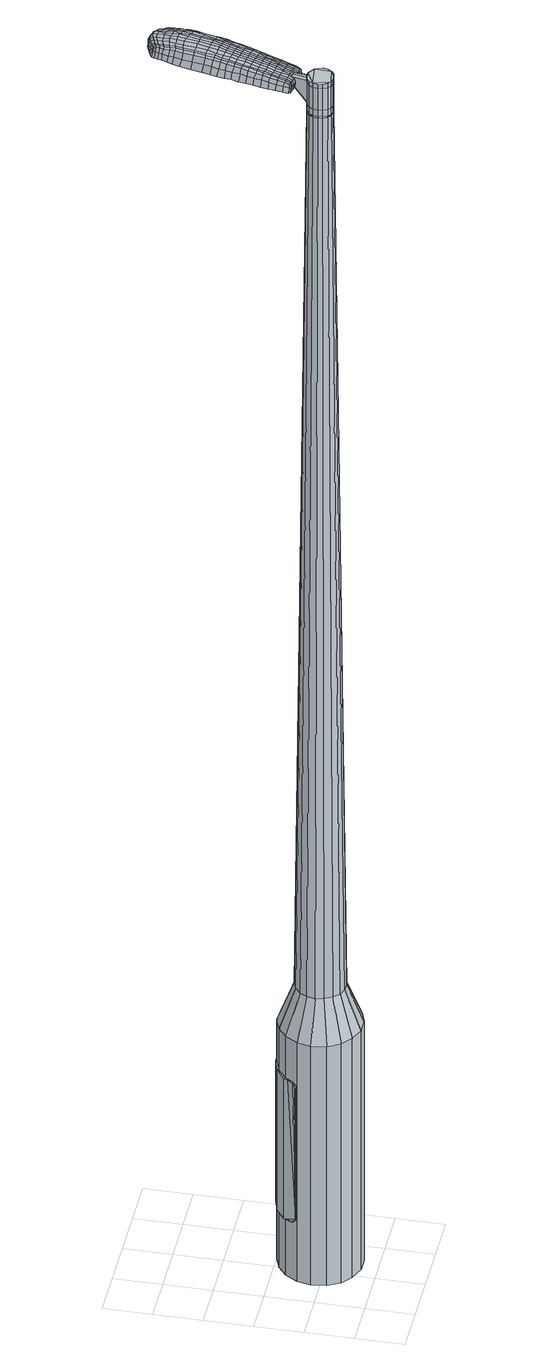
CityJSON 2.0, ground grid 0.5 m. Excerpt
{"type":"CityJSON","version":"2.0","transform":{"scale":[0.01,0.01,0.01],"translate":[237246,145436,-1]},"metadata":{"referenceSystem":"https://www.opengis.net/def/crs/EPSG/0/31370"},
"CityObjects":{
"object1":{"type":"GenericCityObject","attributes":{"cluster":592,"mean_distance_to_centroid":0.269,"new_centroid_x":237246.72,"new_centroid_y":145436.56,"mean_distance_to_camera":15.24,"H1":14.13,"H2":14.34,"Z_final":116.81,"cluster2":54,"proj_x":237250.79,"proj_y":145437.37,"id_line":13826,"bearing_l":168.79,"distance":4.15,"orientation":"right","G_obj":78.79},"geometry":[{"type":"MultiSurface","lod":"2","boundaries":[[[0,1,2,3]],[[1,4,5,2]],[[4,6,7,5]],[[6,8,9,7]],[[8,10,11,9]],[[10,12,13,11]],[[12,14,15,13]],[[14,16,17,15]],[[16,18,19,17]],[[18,20,21,19]],[[20,22,23,21]],[[22,24,25,23]],[[24,26,27,25]],[[26,28,29,27]],[[28,30,31,29]],[[30,32,33,31]],[[32,34,35,33]],[[34,0,3,35]],[[36,37,38,39]],[[38,40,41,42]],[[41,43,42]],[[42,44,45,46]],[[45,47,46]],[[46,48,49,50]],[[49,51,50]],[[42,46,50,38]],[[50,52,39,38]],[[53,36,39]],[[2,5,7,35]],[[7,9,11,15]],[[11,13,15]],[[15,17,19,23]],[[19,21,23]],[[23,25,27,31]],[[27,29,31]],[[15,23,31,7]],[[31,33,35,7]],[[3,2,35]],[[1,0,54,55]],[[0,34,56,54]],[[34,32,57,56]],[[32,30,58,57]],[[30,28,59,58]],[[28,26,60,59]],[[26,24,61,60]],[[24,22,62,61]],[[22,20,63,62]],[[20,18,64,63]],[[18,16,65,64]],[[16,14,66,65]],[[14,12,67,66]],[[12,10,68,67]],[[10,8,69,68]],[[8,6,70,69]],[[6,4,71,70]],[[4,1,55,71]],[[55,54,72,73]],[[54,56,74,72]],[[56,57,75,74]],[[57,58,76,75]],[[58,59,77,76]],[[59,60,78,77]],[[60,61,79,78]],[[61,62,80,79]],[[62,63,81,80]],[[63,64,82,81]],[[64,65,83,82]],[[65,66,84,83]],[[66,67,85,84]],[[67,68,86,85]],[[68,69,87,86]],[[69,70,88,87]],[[70,71,89,88]],[[71,55,73,89]],[[90,91,92,73]],[[74,93,91,90]],[[94,95,93,74]],[[96,97,95,94]],[[77,98,97,96]],[[78,99,98,77]],[[79,100,99,78]],[[101,102,100,79]],[[103,104,102,101]],[[82,105,104,103]],[[83,106,105,82]],[[107,108,106,83]],[[85,109,108,107]],[[110,111,109,85]],[[112,113,111,110]],[[88,114,113,112]],[[115,116,114,88]],[[73,92,116,115]],[[117,118,119,120]],[[121,117,120,122]],[[123,121,122,124]],[[125,123,124,126]],[[127,125,126,128]],[[129,127,128,130]],[[131,129,130,132]],[[133,131,132,134]],[[135,133,134,136]],[[137,135,136,138]],[[139,137,138,140]],[[141,139,140,142]],[[143,141,142,144]],[[145,143,144,146]],[[147,145,146,148]],[[149,147,148,150]],[[72,90,73]],[[72,74,90]],[[75,94,74]],[[75,76,96,94]],[[76,77,96]],[[80,101,79]],[[80,81,103,101]],[[81,82,103]],[[84,107,83]],[[84,85,107]],[[86,110,85]],[[86,87,112,110]],[[87,88,112]],[[89,115,88]],[[89,73,115]],[[151,92,91]],[[152,116,92]],[[152,114,116]],[[153,113,114]],[[153,154,111,113]],[[154,109,111]],[[155,108,109]],[[155,106,108]],[[156,104,105]],[[156,157,102,104]],[[157,100,102]],[[158,97,98]],[[158,159,95,97]],[[159,93,95]],[[151,91,93]],[[39,52,149,160]],[[92,151,161,150]],[[53,39,160,118]],[[151,93,119,161]],[[36,53,118,117]],[[93,159,120,119]],[[37,36,117,121]],[[159,158,122,120]],[[38,37,121,123]],[[158,98,124,122]],[[40,38,123,125]],[[98,99,126,124]],[[41,40,125,127]],[[99,100,128,126]],[[43,41,127,129]],[[100,157,130,128]],[[42,43,129,131]],[[157,156,132,130]],[[44,42,131,133]],[[156,105,134,132]],[[45,44,133,135]],[[105,106,136,134]],[[47,45,135,137]],[[106,155,138,136]],[[46,47,137,139]],[[155,109,140,138]],[[48,46,139,141]],[[109,154,142,140]],[[49,48,141,143]],[[154,153,144,142]],[[51,49,143,145]],[[153,114,146,144]],[[50,51,145,147]],[[114,152,148,146]],[[52,50,147,149]],[[152,92,150,148]],[[149,150,162,163]],[[150,161,164,162]],[[161,119,165,164]],[[119,118,166,165]],[[118,160,167,166]],[[160,149,163,167]],[[168,169,170,171]],[[172,168,171,173]],[[168,172,174,175]],[[169,168,175,176]],[[177,178,179,180]],[[181,177,180,182]],[[177,181,183,184]],[[178,177,184,185]],[[186,187,188,189]],[[190,186,189,191]],[[186,190,192,193]],[[187,186,193,194]],[[195,196,197,198]],[[199,195,198,200]],[[195,199,201,202]],[[196,195,202,203]],[[204,205,206,207]],[[208,204,207,209]],[[204,208,210,211]],[[205,204,211,212]],[[213,214,215,216]],[[217,213,216,218]],[[213,217,219,220]],[[214,213,220,221]],[[222,223,224,225]],[[214,222,225,215]],[[222,214,221,226]],[[223,222,226,227]],[[228,229,230,231]],[[223,228,231,224]],[[228,223,227,232]],[[229,228,232,233]],[[234,172,173,235]],[[229,234,235,230]],[[234,229,233,236]],[[172,234,236,174]],[[237,238,239,240]],[[241,237,240,242]],[[237,241,243,244]],[[238,237,244,245]],[[246,247,248,249]],[[238,246,249,239]],[[246,238,245,250]],[[247,246,250,251]],[[252,253,254,255]],[[247,252,255,248]],[[252,247,251,256]],[[253,252,256,257]],[[258,259,260,261]],[[253,258,261,254]],[[258,253,257,262]],[[259,258,262,263]],[[264,169,176,265]],[[259,264,265,260]],[[264,259,263,266]],[[169,264,266,170]],[[267,268,269,270]],[[271,267,270,272]],[[267,271,273,274]],[[268,267,274,275]],[[276,277,278,279]],[[268,276,279,269]],[[276,268,275,280]],[[277,276,280,281]],[[282,283,284,285]],[[277,282,285,278]],[[282,277,281,286]],[[283,282,286,287]],[[288,181,182,289]],[[283,288,289,284]],[[288,283,287,290]],[[181,288,290,183]],[[291,292,293,294]],[[295,291,294,296]],[[291,295,297,298]],[[292,291,298,299]],[[300,301,302,303]],[[292,300,303,293]],[[300,292,299,304]],[[301,300,304,305]],[[306,307,308,309]],[[301,306,309,302]],[[306,301,305,310]],[[307,306,310,311]],[[312,313,314,315]],[[307,312,315,308]],[[312,307,311,316]],[[313,312,316,317]],[[318,178,185,319]],[[313,318,319,314]],[[318,313,317,320]],[[178,318,320,179]],[[321,207,206,322]],[[323,321,322,324]],[[321,323,325,326]],[[207,321,326,209]],[[327,323,324,328]],[[329,327,328,330]],[[327,329,331,332]],[[323,327,332,325]],[[333,329,330,334]],[[335,333,334,336]],[[333,335,337,338]],[[329,333,338,331]],[[339,335,336,340]],[[341,339,340,342]],[[339,341,343,344]],[[335,339,344,337]],[[345,341,342,346]],[[196,345,346,197]],[[345,196,203,347]],[[341,345,347,343]],[[348,349,194,193]],[[350,348,193,192]],[[348,350,351,352]],[[349,348,352,353]],[[354,355,353,352]],[[356,354,352,351]],[[354,356,357,358]],[[355,354,358,359]],[[360,361,359,358]],[[362,360,358,357]],[[360,362,363,364]],[[361,360,364,365]],[[366,367,365,364]],[[368,366,364,363]],[[366,368,201,199]],[[367,366,199,200]],[[369,370,371,372]],[[271,369,372,273]],[[369,271,272,373]],[[370,369,373,374]],[[375,190,191,376]],[[370,375,376,371]],[[375,370,374,377]],[[190,375,377,192]],[[378,379,380,381]],[[217,378,381,219]],[[378,217,218,382]],[[379,378,382,383]],[[384,385,386,387]],[[379,384,387,380]],[[384,379,383,388]],[[385,384,388,389]],[[390,187,194,391]],[[385,390,391,386]],[[390,385,389,392]],[[187,390,392,188]],[[393,394,395,396]],[[175,393,396,176]],[[393,175,174,397]],[[394,393,397,398]],[[399,400,401,402]],[[394,399,402,395]],[[399,394,398,403]],[[400,399,403,404]],[[405,198,197,406]],[[400,405,406,401]],[[405,400,404,407]],[[198,405,407,200]],[[408,409,410,411]],[[180,408,411,182]],[[408,180,179,412]],[[409,408,412,413]],[[414,202,201,415]],[[409,414,415,410]],[[414,409,413,416]],[[202,414,416,203]],[[417,418,419,420]],[[295,417,420,297]],[[417,295,296,421]],[[418,417,421,422]],[[423,208,209,424]],[[418,423,424,419]],[[423,418,422,425]],[[208,423,425,210]],[[426,427,428,429]],[[241,426,429,243]],[[426,241,242,430]],[[427,426,430,431]],[[432,433,434,435]],[[427,432,435,428]],[[432,427,431,436]],[[433,432,436,437]],[[438,205,212,439]],[[433,438,439,434]],[[438,433,437,440]],[[205,438,440,206]],[[441,442,431,430]],[[240,441,430,242]],[[441,240,239,443]],[[442,441,443,444]],[[445,446,437,436]],[[442,445,436,431]],[[445,442,444,447]],[[446,445,447,448]],[[449,322,206,440]],[[446,449,440,437]],[[449,446,448,450]],[[322,449,450,324]],[[451,452,453,454]],[[298,451,454,299]],[[451,298,297,420]],[[452,451,420,419]],[[455,326,325,456]],[[452,455,456,453]],[[455,452,419,424]],[[326,455,424,209]],[[457,458,444,443]],[[249,457,443,239]],[[457,249,248,459]],[[458,457,459,460]],[[461,462,448,447]],[[458,461,447,444]],[[461,458,460,463]],[[462,461,463,464]],[[465,328,324,450]],[[462,465,450,448]],[[465,462,464,466]],[[328,465,466,330]],[[467,468,469,470]],[[304,467,470,305]],[[467,304,299,454]],[[468,467,454,453]],[[471,332,331,472]],[[468,471,472,469]],[[471,468,453,456]],[[332,471,456,325]],[[473,474,460,459]],[[255,473,459,248]],[[473,255,254,475]],[[474,473,475,476]],[[477,478,464,463]],[[474,477,463,460]],[[477,474,476,479]],[[478,477,479,480]],[[481,334,330,466]],[[478,481,466,464]],[[481,478,480,482]],[[334,481,482,336]],[[483,484,485,486]],[[310,483,486,311]],[[483,310,305,470]],[[484,483,470,469]],[[487,338,337,488]],[[484,487,488,485]],[[487,484,469,472]],[[338,487,472,331]],[[489,490,476,475]],[[261,489,475,254]],[[489,261,260,491]],[[490,489,491,492]],[[493,494,480,479]],[[490,493,479,476]],[[493,490,492,495]],[[494,493,495,496]],[[497,340,336,482]],[[494,497,482,480]],[[497,494,496,498]],[[340,497,498,342]],[[499,500,501,502]],[[316,499,502,317]],[[499,316,311,486]],[[500,499,486,485]],[[503,344,343,504]],[[500,503,504,501]],[[503,500,485,488]],[[344,503,488,337]],[[505,506,492,491]],[[265,505,491,260]],[[505,265,176,396]],[[506,505,396,395]],[[507,508,496,495]],[[506,507,495,492]],[[507,506,395,402]],[[508,507,402,401]],[[509,346,342,498]],[[508,509,498,496]],[[509,508,401,406]],[[346,509,406,197]],[[510,511,413,412]],[[320,510,412,179]],[[510,320,317,502]],[[511,510,502,501]],[[512,347,203,416]],[[511,512,416,413]],[[512,511,501,504]],[[347,512,504,343]],[[513,514,374,373]],[[270,513,373,272]],[[513,270,269,515]],[[514,513,515,516]],[[517,350,192,377]],[[514,517,377,374]],[[517,514,516,518]],[[350,517,518,351]],[[519,520,521,522]],[[220,519,522,221]],[[519,220,219,381]],[[520,519,381,380]],[[523,524,525,526]],[[520,523,526,521]],[[523,520,380,387]],[[524,523,387,386]],[[527,349,353,528]],[[524,527,528,525]],[[527,524,386,391]],[[349,527,391,194]],[[529,530,516,515]],[[279,529,515,269]],[[529,279,278,531]],[[530,529,531,532]],[[533,356,351,518]],[[530,533,518,516]],[[533,530,532,534]],[[356,533,534,357]],[[535,536,537,538]],[[226,535,538,227]],[[535,226,221,522]],[[536,535,522,521]],[[539,540,541,542]],[[536,539,542,537]],[[539,536,521,526]],[[540,539,526,525]],[[543,355,359,544]],[[540,543,544,541]],[[543,540,525,528]],[[355,543,528,353]],[[545,546,532,531]],[[285,545,531,278]],[[545,285,284,547]],[[546,545,547,548]],[[549,362,357,534]],[[546,549,534,532]],[[549,546,548,550]],[[362,549,550,363]],[[551,552,553,554]],[[232,551,554,233]],[[551,232,227,538]],[[552,551,538,537]],[[555,556,557,558]],[[552,555,558,553]],[[555,552,537,542]],[[556,555,542,541]],[[559,361,365,560]],[[556,559,560,557]],[[559,556,541,544]],[[361,559,544,359]],[[561,562,548,547]],[[289,561,547,284]],[[561,289,182,411]],[[562,561,411,410]],[[563,368,363,550]],[[562,563,550,548]],[[563,562,410,415]],[[368,563,415,201]],[[564,565,398,397]],[[236,564,397,174]],[[564,236,233,554]],[[565,564,554,553]],[[566,567,404,403]],[[565,566,403,398]],[[566,565,553,558]],[[567,566,558,557]],[[568,367,200,407]],[[567,568,407,404]],[[568,567,557,560]],[[367,568,560,365]],[[569,570,571,572]],[[572,571,573,574]],[[575,573,571,576]],[[576,571,570,577]],[[578,579,580,581]],[[581,580,582,583]],[[584,582,580,585]],[[585,580,579,586]],[[587,588,589,590]],[[590,589,591,592]],[[593,591,589,594]],[[594,589,588,595]],[[596,597,598,599]],[[599,598,600,601]],[[602,600,598,603]],[[603,598,597,604]],[[605,606,607,608]],[[608,607,609,610]],[[611,609,607,612]],[[612,607,606,613]],[[614,615,616,617]],[[617,616,618,619]],[[620,618,616,621]],[[621,616,615,622]],[[623,624,625,626]],[[626,625,615,614]],[[622,615,625,627]],[[627,625,624,628]],[[629,630,631,632]],[[632,631,624,623]],[[628,624,631,633]],[[633,631,630,634]],[[574,573,635,636]],[[636,635,630,629]],[[634,630,635,637]],[[637,635,573,575]],[[638,639,640,641]],[[641,640,642,643]],[[644,642,640,645]],[[645,640,639,646]],[[647,648,649,650]],[[650,649,639,638]],[[646,639,649,651]],[[651,649,648,652]],[[653,654,655,656]],[[656,655,648,647]],[[652,648,655,657]],[[657,655,654,658]],[[659,660,661,662]],[[662,661,654,653]],[[658,654,661,663]],[[663,661,660,664]],[[577,570,665,666]],[[666,665,660,659]],[[664,660,665,667]],[[667,665,570,569]],[[668,669,670,671]],[[671,670,672,673]],[[674,672,670,675]],[[675,670,669,676]],[[677,678,679,680]],[[680,679,669,668]],[[676,669,679,681]],[[681,679,678,682]],[[683,684,685,686]],[[686,685,678,677]],[[682,678,685,687]],[[687,685,684,688]],[[583,582,689,690]],[[690,689,684,683]],[[688,684,689,691]],[[691,689,582,584]],[[692,693,694,695]],[[695,694,696,697]],[[698,696,694,699]],[[699,694,693,700]],[[701,702,703,704]],[[704,703,693,692]],[[700,693,703,705]],[[705,703,702,706]],[[707,708,709,710]],[[710,709,702,701]],[[706,702,709,711]],[[711,709,708,712]],[[713,714,715,716]],[[716,715,708,707]],[[712,708,715,717]],[[717,715,714,718]],[[586,579,719,720]],[[720,719,714,713]],[[718,714,719,721]],[[721,719,579,578]],[[605,608,722,723]],[[723,722,724,725]],[[726,724,722,727]],[[727,722,608,610]],[[725,724,728,729]],[[729,728,730,731]],[[732,730,728,733]],[[733,728,724,726]],[[731,730,734,735]],[[735,734,736,737]],[[738,736,734,739]],[[739,734,730,732]],[[737,736,740,741]],[[741,740,742,743]],[[744,742,740,745]],[[745,740,736,738]],[[743,742,746,747]],[[747,746,597,596]],[[604,597,746,748]],[[748,746,742,744]],[[595,749,750,594]],[[594,750,751,593]],[[752,751,750,753]],[[753,750,749,754]],[[754,755,756,753]],[[753,756,757,752]],[[758,757,756,759]],[[759,756,755,760]],[[760,761,762,759]],[[759,762,763,758]],[[764,763,762,765]],[[765,762,761,766]],[[766,767,768,765]],[[765,768,769,764]],[[602,769,768,600]],[[600,768,767,601]],[[770,771,772,773]],[[773,772,672,674]],[[673,672,772,774]],[[774,772,771,775]],[[592,591,776,777]],[[777,776,771,770]],[[775,771,776,778]],[[778,776,591,593]],[[779,780,781,782]],[[782,781,618,620]],[[619,618,781,783]],[[783,781,780,784]],[[785,786,787,788]],[[788,787,780,779]],[[784,780,787,789]],[[789,787,786,790]],[[595,588,791,792]],[[792,791,786,785]],[[790,786,791,793]],[[793,791,588,587]],[[794,795,796,797]],[[797,796,576,577]],[[575,576,796,798]],[[798,796,795,799]],[[800,801,802,803]],[[803,802,795,794]],[[799,795,802,804]],[[804,802,801,805]],[[596,599,806,807]],[[807,806,801,800]],[[805,801,806,808]],[[808,806,599,601]],[[809,810,811,812]],[[812,811,581,583]],[[578,581,811,813]],[[813,811,810,814]],[[602,603,815,816]],[[816,815,810,809]],[[814,810,815,817]],[[817,815,603,604]],[[818,819,820,821]],[[821,820,696,698]],[[697,696,820,822]],[[822,820,819,823]],[[610,609,824,825]],[[825,824,819,818]],[[823,819,824,826]],[[826,824,609,611]],[[827,828,829,644]],[[829,642,644]],[[643,642,829,830]],[[830,829,828,831]],[[832,833,834,835]],[[835,834,828,827]],[[831,828,834,836]],[[836,834,833,837]],[[613,606,838,839]],[[839,838,833,832]],[[837,833,838,840]],[[840,838,606,605]],[[831,841,842,830]],[[830,842,641,643]],[[638,641,842,843]],[[843,842,841,844]],[[837,845,846,836]],[[836,846,841,831]],[[844,841,846,847]],[[847,846,845,848]],[[605,723,849,840]],[[840,849,845,837]],[[848,845,849,850]],[[850,849,723,725]],[[851,852,853,854]],[[854,853,699,700]],[[698,699,853,821]],[[821,853,852,818]],[[726,727,855,856]],[[856,855,852,851]],[[818,852,855,825]],[[825,855,727,610]],[[844,857,858,843]],[[843,858,650,638]],[[647,650,858,859]],[[859,858,857,860]],[[848,861,862,847]],[[847,862,857,844]],[[860,857,862,863]],[[863,862,861,864]],[[725,729,865,850]],[[850,865,861,848]],[[864,861,865,866]],[[866,865,729,731]],[[867,868,869,870]],[[870,869,705,706]],[[700,705,869,854]],[[854,869,868,851]],[[732,733,871,872]],[[872,871,868,867]],[[851,868,871,856]],[[856,871,733,726]],[[860,873,874,859]],[[859,874,656,647]],[[653,656,874,875]],[[875,874,873,876]],[[864,877,878,863]],[[863,878,873,860]],[[876,873,878,879]],[[879,878,877,880]],[[731,735,881,866]],[[866,881,877,864]],[[880,877,881,882]],[[882,881,735,737]],[[883,884,885,886]],[[886,885,711,712]],[[706,711,885,870]],[[870,885,884,867]],[[738,739,887,888]],[[888,887,884,883]],[[867,884,887,872]],[[872,887,739,732]],[[876,889,890,875]],[[875,890,662,653]],[[659,662,890,891]],[[891,890,889,892]],[[880,893,894,879]],[[879,894,889,876]],[[892,889,894,895]],[[895,894,893,896]],[[737,741,897,882]],[[882,897,893,880]],[[896,893,897,898]],[[898,897,741,743]],[[899,900,901,902]],[[902,901,717,718]],[[712,717,901,886]],[[886,901,900,883]],[[744,745,903,904]],[[904,903,900,899]],[[883,900,903,888]],[[888,903,745,738]],[[892,905,906,891]],[[891,906,666,659]],[[577,666,906,797]],[[797,906,905,794]],[[896,907,908,895]],[[895,908,905,892]],[[794,905,908,803]],[[803,908,907,800]],[[743,747,909,898]],[[898,909,907,896]],[[800,907,909,807]],[[807,909,747,596]],[[814,910,911,813]],[[813,911,721,578]],[[718,721,911,902]],[[902,911,910,899]],[[604,748,912,817]],[[817,912,910,814]],[[899,910,912,904]],[[904,912,748,744]],[[775,913,914,774]],[[774,914,671,673]],[[668,671,914,915]],[[915,914,913,916]],[[593,751,917,778]],[[778,917,913,775]],[[916,913,917,918]],[[918,917,751,752]],[[919,920,921,922]],[[922,921,621,622]],[[620,621,921,782]],[[782,921,920,779]],[[923,924,925,926]],[[926,925,920,919]],[[779,920,925,788]],[[788,925,924,785]],[[754,749,927,928]],[[928,927,924,923]],[[785,924,927,792]],[[792,927,749,595]],[[916,929,930,915]],[[915,930,680,668]],[[677,680,930,931]],[[931,930,929,932]],[[752,757,933,918]],[[918,933,929,916]],[[932,929,933,934]],[[934,933,757,758]],[[935,936,937,938]],[[938,937,627,628]],[[622,627,937,922]],[[922,937,936,919]],[[939,940,941,942]],[[942,941,936,935]],[[919,936,941,926]],[[926,941,940,923]],[[760,755,943,944]],[[944,943,940,939]],[[923,940,943,928]],[[928,943,755,754]],[[932,945,946,931]],[[931,946,686,677]],[[683,686,946,947]],[[947,946,945,948]],[[758,763,949,934]],[[934,949,945,932]],[[948,945,949,950]],[[950,949,763,764]],[[951,952,953,954]],[[954,953,633,634]],[[628,633,953,938]],[[938,953,952,935]],[[955,956,957,958]],[[958,957,952,951]],[[935,952,957,942]],[[942,957,956,939]],[[766,761,959,960]],[[960,959,956,955]],[[939,956,959,944]],[[944,959,761,760]],[[948,961,962,947]],[[947,962,690,683]],[[583,690,962,812]],[[812,962,961,809]],[[764,769,963,950]],[[950,963,961,948]],[[809,961,963,816]],[[816,963,769,602]],[[799,964,965,798]],[[798,965,637,575]],[[634,637,965,954]],[[954,965,964,951]],[[805,966,967,804]],[[804,967,964,799]],[[951,964,967,958]],[[958,967,966,955]],[[601,767,968,808]],[[808,968,966,805]],[[955,966,968,960]],[[960,968,767,766]],[[569,572,171,170]],[[572,574,173,171]],[[584,585,184,183]],[[585,586,185,184]],[[587,590,189,188]],[[590,592,191,189]],[[611,612,211,210]],[[612,613,212,211]],[[614,617,216,215]],[[617,619,218,216]],[[623,626,225,224]],[[626,614,215,225]],[[629,632,231,230]],[[632,623,224,231]],[[574,636,235,173]],[[636,629,230,235]],[[644,645,244,243]],[[645,646,245,244]],[[646,651,250,245]],[[651,652,251,250]],[[652,657,256,251]],[[657,658,257,256]],[[658,663,262,257]],[[663,664,263,262]],[[664,667,266,263]],[[667,569,170,266]],[[674,675,274,273]],[[675,676,275,274]],[[676,681,280,275]],[[681,682,281,280]],[[682,687,286,281]],[[687,688,287,286]],[[688,691,290,287]],[[691,584,183,290]],[[692,695,294,293]],[[695,697,296,294]],[[701,704,303,302]],[[704,692,293,303]],[[707,710,309,308]],[[710,701,302,309]],[[713,716,315,314]],[[716,707,308,315]],[[586,720,319,185]],[[720,713,314,319]],[[770,773,372,371]],[[773,674,273,372]],[[592,777,376,191]],[[777,770,371,376]],[[619,783,382,218]],[[783,784,383,382]],[[784,789,388,383]],[[789,790,389,388]],[[790,793,392,389]],[[793,587,188,392]],[[697,822,421,296]],[[822,823,422,421]],[[823,826,425,422]],[[826,611,210,425]],[[827,644,429,428]],[[644,243,429]],[[832,835,435,434]],[[835,827,428,435]],[[613,839,439,212]],[[839,832,434,439]],[[969,970,971,972]],[[973,974,972,971]],[[975,976,977,978]],[[979,980,981,982]],[[970,983,984,971]],[[985,973,971,984]],[[986,975,978,987]],[[988,989,980,979]],[[983,990,991,984]],[[991,992,985,984]],[[993,986,987,994]],[[995,989,988,996]],[[990,997,998,991]],[[998,999,992,991]],[[1000,993,994,1001]],[[1002,995,996,1003]],[[1004,1005,1006,1007]],[[1008,1009,1005,1004]],[[1008,1010,1011,1009]],[[1010,1012,1013,1011]],[[1014,1015,1016,1017]],[[1018,1019,1015,1014]],[[1020,1021,1019,1018]],[[1022,1023,1021,1020]],[[1017,1006,1005,1014]],[[1014,1005,1009,1018]],[[1009,1011,1020,1018]],[[1011,1013,1022,1020]],[[978,977,974,973]],[[987,978,973,985]],[[992,994,987,985]],[[999,1001,994,992]],[[979,982,976,975]],[[988,979,975,986]],[[996,988,986,993]],[[1003,996,993,1000]],[[980,1004,1007,981]],[[989,1008,1004,980]],[[1010,1008,989,995]],[[1012,1010,995,1002]],[[1024,1025,1026,1027]],[[1026,1028,1029,1030]],[[1026,1030,1031,1032]],[[1026,1032,1027]],[[1033,1024,1027,1034]],[[1035,1034,1027,1036]],[[1037,1036,1027]],[[1038,1026,1025,1039]],[[1040,1038,1039,1041]],[[1042,1040,1041,1043]],[[1044,1042,1043,1045]],[[1046,1044,1045,1047]],[[1047,1048,1049,1050]],[[1047,1050,1051,1052]],[[1047,1052,1053,1054]],[[1053,1055,1056,1057]],[[1053,1057,1058,1059]],[[1053,1059,1054]],[[1047,1054,1046]],[[1060,1061,1025,1024]],[[1062,1063,1028,1026]],[[1064,1065,1037,1027]],[[1061,1066,1039,1025]],[[1067,1062,1026,1038]],[[1066,1068,1041,1039]],[[1069,1067,1038,1040]],[[1068,1070,1043,1041]],[[1071,1069,1040,1042]],[[1070,1072,1045,1043]],[[1073,1071,1042,1044]],[[1072,1074,1047,1045]],[[1075,1073,1044,1046]],[[1074,1076,1048,1047]],[[1077,1078,1055,1053]],[[1079,1075,1046,1054]],[[1049,1048,1076,1080]],[[1050,1049,1080,1081]],[[1051,1050,1081,1082]],[[1052,1051,1082,1083]],[[1053,1052,1083,1077]],[[1084,1060,1024,1033]],[[1085,1084,1033,1034]],[[1086,1085,1034,1035]],[[1087,1086,1035,1036]],[[1065,1087,1036,1037]],[[1029,1028,1063,1088]],[[1056,1055,1078,1089]],[[1030,1029,1088,1090]],[[1031,1030,1090,1091]],[[1032,1031,1091,1092]],[[1027,1032,1092,1064]],[[1057,1056,1089,1093]],[[1058,1057,1093,1094]],[[1059,1058,1094,1095]],[[1054,1059,1095,1079]]]}]}
},
"vertices":[
[79,99,384],[92,94,384],[92,94,96],[79,99,96],[103,84,384],[103,84,96],[110,71,384],[110,71,96],[113,57,384],[113,57,96],[110,43,384],[110,43,96],[102,30,384],[102,30,96],[91,21,384],[91,21,96],[77,16,384],[77,16,96],[62,16,384],[62,16,96],[48,22,384],[48,22,96],[37,31,384],[37,31,96],[30,44,384],[30,44,96],[28,59,384],[28,59,96],[31,73,384],[31,73,96],[39,86,384],[39,86,96],[50,95,384],[50,95,96],[64,100,384],[64,100,96],[64,70,1524],[60,67,1524],[58,63,1524],[73,71,1524],[57,58,1524],[58,54,1524],[63,46,1524],[60,49,1524],[68,45,1524],[72,45,1524],[80,49,1524],[77,46,1524],[83,53,1524],[84,58,1524],[81,66,1524],[83,62,1524],[77,69,1524],[68,71,1524],[75,83,429],[83,79,429],[66,83,429],[58,80,429],[51,74,429],[47,67,429],[45,58,429],[47,50,429],[51,42,429],[57,36,429],[65,33,429],[74,33,429],[82,36,429],[89,41,429],[94,49,429],[96,57,429],[94,66,429],[90,74,429],[73,71,1483],[77,69,1483],[68,71,1483],[64,70,1483],[60,67,1483],[58,63,1483],[57,58,1483],[58,54,1483],[60,49,1483],[63,46,1483],[68,45,1483],[72,45,1483],[77,46,1483],[80,49,1483],[83,53,1483],[84,58,1483],[83,62,1483],[81,66,1483],[73,70,1483],[73,70,1485],[77,69,1485],[68,71,1485],[64,69,1483],[64,69,1485],[61,66,1483],[61,66,1485],[58,63,1485],[57,58,1485],[58,54,1485],[60,50,1483],[60,50,1485],[64,47,1483],[64,47,1485],[68,45,1485],[72,45,1485],[77,47,1483],[77,47,1485],[80,49,1485],[82,53,1483],[82,53,1485],[83,58,1483],[83,58,1485],[83,62,1485],[80,66,1483],[80,66,1485],[64,70,1519],[68,71,1519],[68,71,1493],[64,70,1493],[60,67,1519],[60,67,1493],[58,63,1519],[58,63,1493],[57,58,1519],[57,58,1493],[58,54,1519],[58,54,1493],[60,49,1519],[60,49,1493],[63,46,1519],[63,46,1493],[68,45,1519],[68,45,1493],[72,45,1519],[72,45,1493],[77,46,1519],[77,46,1493],[80,49,1519],[80,49,1493],[83,53,1519],[83,53,1493],[84,58,1519],[84,58,1493],[83,62,1519],[83,62,1493],[81,66,1519],[81,66,1493],[77,69,1519],[77,69,1493],[73,71,1485],[81,66,1485],[84,58,1485],[83,53,1485],[77,46,1485],[63,46,1485],[60,49,1485],[60,67,1485],[64,70,1485],[73,71,1519],[73,71,1493],[80,89,1513],[80,89,1518],[77,89,1513],[73,90,1513],[73,90,1518],[77,89,1518],[110,158,1519],[108,151,1518],[110,152,1509],[112,159,1510],[112,167,1519],[114,168,1510],[110,166,1526],[108,158,1525],[107,151,1525],[72,166,1519],[71,159,1518],[73,158,1525],[74,165,1525],[74,174,1519],[75,173,1526],[73,176,1510],[71,168,1510],[70,161,1509],[104,235,1519],[107,234,1519],[108,235,1513],[104,235,1513],[100,234,1519],[100,235,1513],[99,233,1524],[104,233,1524],[107,232,1524],[90,162,1530],[88,155,1529],[91,154,1529],[93,161,1530],[91,171,1531],[95,170,1531],[88,171,1530],[86,163,1530],[85,155,1529],[74,83,1512],[77,82,1512],[77,83,1517],[74,84,1517],[71,83,1512],[72,84,1517],[71,84,1506],[74,84,1506],[77,83,1506],[120,217,1519],[120,213,1519],[122,214,1512],[122,217,1512],[120,219,1518],[122,220,1512],[119,219,1522],[119,217,1523],[119,213,1524],[120,209,1519],[119,203,1519],[121,204,1512],[121,209,1512],[118,208,1524],[118,203,1525],[118,197,1519],[117,189,1519],[118,190,1511],[120,198,1511],[117,197,1526],[115,189,1526],[115,178,1519],[116,179,1510],[113,178,1526],[92,87,1513],[94,94,1513],[92,94,1518],[90,86,1517],[90,81,1512],[89,82,1516],[91,82,1506],[93,87,1507],[95,95,1507],[96,101,1514],[97,109,1515],[96,108,1520],[94,101,1519],[97,102,1507],[99,109,1507],[99,116,1515],[101,123,1516],[100,122,1522],[98,115,1521],[101,117,1508],[103,124,1508],[103,130,1517],[105,137,1517],[103,137,1524],[101,130,1523],[105,131,1508],[107,138,1509],[107,144,1518],[105,144,1524],[108,145,1509],[85,224,1519],[84,221,1519],[86,221,1524],[87,224,1523],[87,227,1518],[87,226,1522],[85,228,1512],[84,226,1512],[83,222,1512],[83,217,1519],[81,211,1519],[83,210,1525],[84,216,1524],[82,218,1512],[80,212,1512],[80,205,1519],[78,197,1519],[79,196,1526],[81,204,1526],[79,207,1511],[77,199,1511],[76,186,1519],[77,185,1526],[75,188,1510],[62,93,1513],[63,100,1513],[62,101,1507],[61,94,1507],[62,87,1512],[61,88,1506],[62,88,1516],[63,92,1517],[64,99,1518],[64,108,1514],[65,115,1515],[64,116,1507],[63,109,1507],[65,107,1519],[66,114,1520],[66,123,1515],[67,130,1516],[66,131,1508],[65,124,1508],[67,121,1521],[68,129,1522],[68,137,1517],[69,145,1517],[68,146,1509],[67,139,1508],[69,136,1523],[70,143,1524],[70,152,1518],[69,153,1509],[72,151,1524],[75,89,1519],[78,89,1519],[77,96,1520],[79,96,1520],[74,97,1520],[73,90,1519],[78,104,1522],[81,103,1522],[80,111,1523],[82,110,1523],[77,112,1523],[75,104,1521],[81,118,1524],[84,118,1524],[83,126,1525],[85,125,1525],[79,126,1525],[78,119,1524],[84,133,1526],[87,132,1526],[85,140,1527],[88,140,1527],[82,141,1527],[81,134,1526],[87,147,1528],[90,147,1528],[83,148,1528],[103,230,1527],[107,229,1527],[99,230,1526],[98,226,1527],[102,226,1528],[106,225,1528],[101,219,1529],[104,219,1529],[97,219,1528],[95,212,1530],[99,212,1530],[103,211,1530],[98,205,1531],[102,204,1531],[94,205,1530],[92,197,1531],[96,196,1531],[100,195,1531],[94,183,1531],[97,183,1531],[90,184,1531],[88,228,1518],[90,230,1519],[90,231,1513],[87,230,1513],[88,227,1523],[91,229,1523],[95,233,1519],[95,233,1513],[95,231,1524],[120,221,1518],[118,224,1518],[118,223,1523],[119,220,1523],[121,222,1513],[119,225,1513],[117,227,1519],[114,230,1519],[113,228,1524],[116,226,1523],[117,228,1513],[114,231,1513],[111,232,1519],[111,231,1524],[111,233,1513],[107,158,1528],[105,158,1528],[103,151,1528],[105,151,1527],[109,166,1528],[107,167,1529],[102,159,1529],[99,160,1530],[98,153,1529],[101,152,1528],[104,168,1529],[101,169,1530],[96,160,1530],[94,153,1529],[98,169,1531],[75,164,1528],[78,164,1529],[79,173,1529],[77,173,1528],[74,157,1527],[76,157,1528],[81,163,1529],[83,172,1530],[80,156,1528],[62,85,1512],[64,85,1512],[65,86,1517],[63,86,1517],[62,86,1506],[64,86,1506],[68,84,1512],[68,85,1517],[67,85,1506],[88,80,1512],[87,80,1512],[88,81,1506],[90,80,1506],[88,81,1517],[87,81,1517],[85,81,1512],[82,81,1512],[83,82,1506],[85,81,1506],[84,82,1517],[82,82,1517],[79,82,1512],[80,82,1506],[79,83,1517],[89,86,1519],[88,87,1519],[91,94,1520],[89,94,1520],[85,87,1519],[83,88,1519],[87,94,1520],[85,95,1520],[80,88,1519],[82,95,1520],[64,91,1519],[66,91,1519],[67,98,1520],[65,99,1520],[69,90,1519],[70,98,1520],[93,101,1521],[91,101,1521],[95,108,1522],[93,108,1522],[89,102,1521],[86,102,1521],[91,109,1522],[88,109,1523],[84,103,1522],[85,110,1523],[66,106,1521],[68,106,1521],[70,113,1522],[68,114,1522],[72,105,1521],[73,112,1522],[96,115,1523],[95,116,1523],[98,122,1524],[96,123,1524],[92,116,1523],[89,117,1524],[94,123,1525],[91,124,1525],[87,117,1524],[88,124,1525],[69,121,1523],[71,120,1523],[72,128,1524],[70,128,1524],[74,120,1524],[75,127,1525],[100,130,1525],[98,130,1525],[102,137,1526],[100,137,1526],[96,130,1526],[93,131,1526],[97,138,1527],[94,138,1527],[90,132,1526],[91,139,1527],[71,136,1525],[73,135,1525],[74,142,1526],[72,143,1526],[77,134,1526],[78,142,1527],[103,144,1527],[102,144,1527],[99,145,1527],[96,145,1528],[93,146,1528],[73,150,1527],[75,150,1527],[79,149,1528],[88,225,1525],[90,226,1525],[87,221,1526],[89,223,1526],[94,228,1526],[93,224,1527],[118,218,1525],[117,220,1525],[117,217,1526],[118,214,1525],[115,223,1525],[113,226,1526],[112,222,1527],[115,219,1526],[110,228,1526],[109,223,1527],[86,216,1526],[88,217,1527],[84,210,1527],[86,211,1528],[92,219,1528],[91,212,1529],[117,209,1526],[116,211,1527],[115,205,1528],[116,203,1527],[114,213,1527],[111,216,1528],[110,209,1529],[113,207,1528],[108,217,1528],[107,210,1530],[83,204,1528],[85,205,1529],[81,196,1528],[83,197,1529],[89,205,1529],[87,197,1530],[115,197,1528],[114,199,1528],[112,190,1529],[114,189,1528],[111,200,1529],[108,202,1530],[107,193,1530],[110,192,1530],[105,203,1530],[103,194,1531],[79,185,1529],[81,185,1529],[85,184,1530],[111,178,1528],[110,179,1529],[107,180,1530],[104,181,1530],[101,182,1531],[108,153,1509],[107,152,1518],[108,159,1518],[110,160,1509],[110,167,1519],[112,168,1510],[109,166,1525],[107,158,1525],[105,151,1525],[75,157,1525],[73,159,1518],[74,166,1518],[76,164,1525],[76,174,1519],[77,173,1525],[75,176,1510],[73,167,1509],[72,160,1509],[107,232,1513],[107,232,1519],[104,232,1519],[104,233,1513],[100,232,1519],[100,233,1513],[100,231,1524],[103,231,1524],[107,230,1524],[91,154,1528],[88,155,1528],[90,162,1529],[93,162,1529],[91,171,1529],[95,170,1529],[88,172,1529],[86,163,1529],[85,156,1528],[77,85,1516],[77,84,1512],[75,85,1512],[75,86,1516],[72,85,1512],[72,86,1516],[71,86,1506],[75,86,1506],[77,85,1506],[120,214,1512],[118,213,1519],[118,216,1518],[120,217,1512],[118,219,1518],[120,219,1512],[117,218,1522],[117,216,1523],[117,213,1523],[119,204,1512],[117,203,1519],[118,209,1519],[119,209,1512],[116,208,1524],[116,203,1525],[117,191,1511],[115,190,1519],[116,197,1519],[118,198,1511],[115,197,1525],[113,189,1526],[113,178,1519],[114,179,1510],[111,178,1526],[91,94,1518],[92,95,1513],[90,87,1513],[89,87,1517],[88,83,1512],[88,84,1515],[89,83,1506],[91,88,1506],[93,95,1507],[94,109,1520],[96,109,1514],[94,102,1514],[92,101,1519],[95,103,1507],[97,110,1507],[98,123,1522],[99,124,1516],[97,116,1515],[96,116,1521],[99,117,1508],[101,124,1508],[101,137,1523],[103,138,1517],[101,131,1516],[100,130,1522],[103,132,1508],[105,139,1508],[105,145,1517],[103,144,1524],[107,146,1509],[87,220,1523],[86,220,1519],[87,223,1518],[88,223,1523],[88,225,1518],[89,225,1522],[87,226,1512],[86,225,1512],[85,222,1512],[84,210,1525],[83,210,1519],[85,216,1519],[86,215,1524],[84,217,1512],[82,212,1512],[81,196,1526],[80,197,1519],[82,205,1519],[83,204,1525],[81,206,1511],[79,199,1511],[78,186,1519],[79,185,1526],[77,187,1510],[64,101,1507],[65,100,1513],[64,93,1513],[63,94,1506],[64,88,1512],[63,89,1506],[64,88,1515],[65,92,1517],[66,99,1518],[66,116,1507],[67,115,1514],[66,108,1514],[65,109,1507],[67,107,1519],[68,114,1520],[68,131,1508],[69,130,1516],[68,122,1515],[67,124,1508],[69,121,1521],[70,129,1522],[70,146,1508],[71,144,1517],[70,137,1516],[69,139,1508],[71,136,1522],[72,143,1523],[72,152,1517],[71,153,1509],[73,150,1524],[76,90,1518],[78,90,1518],[77,97,1519],[80,96,1519],[74,98,1519],[73,91,1518],[78,104,1520],[81,104,1520],[80,112,1521],[82,111,1521],[77,112,1521],[76,105,1520],[81,119,1523],[84,118,1523],[83,126,1524],[85,126,1524],[80,127,1524],[78,120,1523],[84,133,1525],[87,133,1525],[86,141,1526],[88,140,1526],[82,141,1526],[81,134,1525],[87,148,1527],[90,147,1527],[84,149,1527],[106,228,1526],[103,229,1526],[99,228,1525],[98,225,1526],[102,225,1526],[105,224,1526],[104,218,1528],[101,219,1528],[97,219,1527],[96,212,1528],[99,212,1529],[103,211,1529],[101,204,1530],[98,205,1530],[94,205,1529],[93,196,1530],[96,196,1530],[100,195,1530],[97,183,1530],[94,183,1530],[90,184,1530],[91,229,1513],[91,228,1518],[89,227,1518],[88,228,1512],[90,225,1523],[92,227,1523],[95,230,1519],[95,231,1513],[96,229,1523],[116,222,1523],[117,223,1518],[118,220,1518],[117,219,1523],[119,221,1512],[118,223,1512],[112,227,1523],[113,228,1519],[115,225,1519],[114,224,1523],[116,226,1513],[113,229,1513],[110,230,1519],[110,229,1524],[110,231,1513],[103,152,1527],[104,159,1527],[106,158,1527],[104,151,1526],[108,167,1527],[106,167,1528],[97,153,1528],[99,160,1528],[102,159,1528],[100,152,1527],[104,168,1528],[101,169,1529],[96,161,1529],[94,154,1528],[98,170,1529],[80,173,1528],[78,164,1527],[77,164,1527],[78,173,1527],[75,157,1526],[77,157,1527],[82,163,1528],[84,172,1528],[81,156,1527],[65,88,1516],[65,87,1512],[64,87,1512],[64,88,1516],[63,88,1506],[64,88,1506],[68,86,1512],[69,87,1516],[68,87,1506],[88,83,1506],[87,82,1512],[88,82,1512],[88,83,1516],[87,83,1516],[83,84,1506],[82,83,1512],[85,83,1512],[86,83,1506],[85,84,1516],[82,84,1516],[80,84,1512],[80,85,1506],[80,85,1516],[88,88,1518],[88,87,1518],[90,94,1519],[89,94,1519],[83,89,1518],[86,88,1518],[87,95,1519],[85,95,1519],[81,89,1518],[82,96,1519],[67,99,1519],[66,92,1518],[65,92,1518],[66,99,1519],[69,91,1518],[71,98,1519],[91,102,1520],[92,102,1520],[94,109,1521],[93,109,1521],[86,103,1520],[89,102,1520],[90,109,1521],[88,110,1521],[84,103,1520],[85,111,1521],[70,114,1521],[69,106,1520],[68,106,1520],[69,114,1521],[72,106,1520],[73,113,1521],[94,116,1522],[95,116,1522],[97,123,1523],[96,123,1523],[89,117,1522],[92,117,1522],[94,124,1523],[91,124,1524],[87,118,1523],[88,125,1524],[72,128,1523],[71,121,1522],[70,121,1522],[71,128,1523],[74,120,1522],[76,128,1523],[98,131,1524],[99,130,1524],[101,137,1525],[100,138,1525],[93,132,1525],[95,131,1524],[97,138,1525],[94,139,1526],[90,132,1525],[91,139,1526],[75,143,1525],[73,136,1524],[72,136,1524],[73,143,1525],[77,135,1524],[78,142,1525],[101,145,1526],[102,144,1526],[96,146,1527],[99,145,1526],[93,147,1527],[76,150,1526],[74,150,1526],[80,149,1526],[91,225,1524],[89,224,1524],[88,220,1525],[90,222,1525],[95,227,1525],[94,223,1525],[116,216,1525],[116,219,1524],[117,217,1524],[116,214,1525],[111,221,1526],[112,225,1525],[114,222,1524],[114,219,1525],[109,227,1525],[109,223,1526],[89,217,1526],[87,215,1526],[85,210,1526],[87,211,1527],[93,218,1526],[91,211,1527],[114,205,1527],[115,211,1526],[116,209,1526],[115,203,1526],[109,208,1528],[110,215,1527],[113,213,1526],[112,206,1527],[107,217,1527],[106,210,1528],[86,204,1527],[84,204,1527],[82,196,1527],[84,196,1528],[90,205,1528],[88,196,1529],[111,190,1528],[113,198,1527],[114,197,1527],[112,190,1527],[106,193,1529],[108,202,1529],[111,200,1528],[109,192,1528],[105,203,1529],[103,194,1530],[82,185,1528],[80,184,1528],[86,184,1529],[109,179,1528],[110,178,1528],[103,181,1529],[106,180,1529],[100,182,1530],[89,83,1508],[83,84,1508],[90,116,1509],[98,114,1509],[95,137,1510],[104,135,1510],[103,175,1512],[113,174,1512],[109,156,1511],[100,158,1511],[107,193,1513],[109,206,1514],[118,205,1514],[116,191,1513],[76,85,1508],[82,117,1509],[87,138,1510],[94,177,1512],[91,160,1511],[98,195,1513],[100,208,1514],[69,87,1508],[75,119,1509],[78,140,1510],[85,179,1512],[82,161,1511],[92,210,1514],[89,197,1513],[63,88,1508],[67,120,1509],[70,142,1510],[76,181,1512],[73,163,1511],[83,212,1514],[80,199,1513],[111,220,1514],[111,225,1514],[118,223,1514],[120,218,1514],[103,221,1514],[104,226,1514],[95,223,1514],[97,227,1514],[87,225,1514],[90,229,1514],[109,230,1515],[107,233,1515],[108,233,1515],[113,229,1515],[105,231,1515],[105,234,1515],[101,231,1515],[104,234,1515],[96,232,1515],[103,234,1515],[36,84,334],[38,88,334],[38,88,165],[31,75,171],[36,84,165],[34,81,165],[32,78,166],[31,77,167],[31,76,169],[34,81,334],[32,78,333],[31,77,332],[31,76,331],[31,75,328],[50,97,165],[50,97,334],[64,101,165],[64,101,334],[79,101,165],[79,101,334],[93,95,165],[93,95,334],[104,86,165],[104,86,334],[107,82,334],[108,79,334],[110,76,333],[111,74,332],[111,73,331],[112,73,328],[107,82,165],[112,73,171],[111,73,169],[111,74,167],[110,76,166],[108,79,165],[38,82,334],[40,86,334],[40,86,165],[38,82,165],[33,74,171],[33,74,328],[51,94,334],[51,94,165],[64,98,334],[64,98,165],[78,98,334],[78,98,165],[91,93,334],[91,93,165],[102,84,334],[102,84,165],[104,81,334],[109,72,328],[109,72,171],[104,81,165],[106,77,334],[107,75,333],[108,73,332],[109,72,331],[36,79,334],[35,77,333],[34,75,332],[33,74,331],[36,79,165],[109,72,169],[35,77,166],[34,75,167],[33,74,169],[108,73,167],[107,75,166],[106,77,165]
]}
